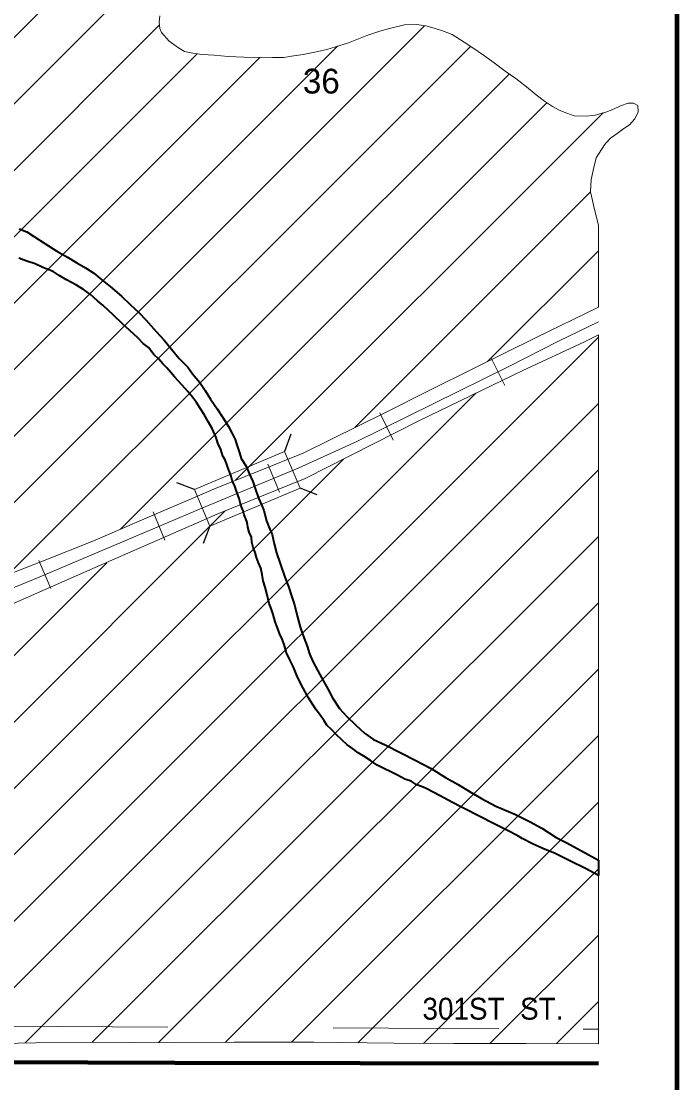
# Model space of a CAD drawing. Extents: x 467 to 471.45, y 2649.76 to 2653.71.
# Drawn here: x 470.483 to 470.879, y 2651.974 to 2652.616 of the extents above; entities that cross this region are included whole.
import ezdxf
from ezdxf.enums import TextEntityAlignment as Align

# ---------------------------------------------------------------- set-up
doc = ezdxf.new("R2010")
doc.units = 0
doc.header["$LTSCALE"] = 0.0068
doc.linetypes.add('MEDIUM_DASHED', pattern=[4.5, 3, -1.5])
for name, color, linetype, lineweight in [('12', 7, 'Continuous', 80), ('15', 7, 'MEDIUM_DASHED', 13), ('17', 7, 'Continuous', 13), ('21', 7, 'Continuous', 25), ('25', 7, 'Continuous', 13), ('48', 7, 'Continuous', 106)]:
    doc.layers.add(name, color=color, linetype=linetype, lineweight=lineweight)
doc.layers.add('45', color=7, linetype='Continuous')
doc.layers.add('49', color=7, linetype='Continuous')

msp = doc.modelspace()

# ---------------------------------------------------------------- linework, layer by layer
at = {"layer": '12'}
msp.add_lwpolyline([(469.465909, 2652.011174), (469.473106, 2652.010985), (469.594508, 2652.006061), (469.680492, 2652.000758), (469.751705, 2651.995644), (469.791098, 2651.991288), (469.838636, 2651.988447), (469.897348, 2651.985985), (470.025568, 2651.979167), (470.067803, 2651.977273), (470.144697, 2651.977841), (470.222348, 2651.979545), (470.315152, 2651.982197), (470.409659, 2651.985227), (470.470644, 2651.986364), (470.575947, 2651.985985), (470.687879, 2651.985795), (470.772917, 2651.985606), (470.831818, 2651.985795)], dxfattribs=at)
at = {"layer": '15'}
msp.add_line((470.822538, 2652.006439), (470.831818, 2652.006439), dxfattribs=at)
msp.add_lwpolyline([(470.464205, 2652.008333), (470.471591, 2652.008144), (470.822538, 2652.006439)], dxfattribs=at)
at = {"layer": '17'}
for p, q in [((470.767045, 2652.412121), (470.775189, 2652.395644)), ((470.699811, 2652.378977), (470.707765, 2652.3625)), ((470.632008, 2652.348106), (470.639015, 2652.331061)), ((470.562689, 2652.319129), (470.569886, 2652.302083)), ((470.49375, 2652.289773), (470.500947, 2652.272917))]:
    msp.add_line(p, q, dxfattribs=at)
msp.add_lwpolyline([(469.712311, 2651.948295), (469.791098, 2651.981818), (469.825, 2651.996402), (469.8875, 2652.022727), (469.947538, 2652.05), (470.006629, 2652.075), (470.070076, 2652.102083), (470.119129, 2652.122917), (470.1625, 2652.141288), (470.211932, 2652.162311), (470.259848, 2652.182576), (470.346212, 2652.21875), (470.436174, 2652.256061), (470.493939, 2652.279735), (470.544318, 2652.301136), (470.59072, 2652.320833), (470.650379, 2652.345644), (470.685795, 2652.361742), (470.732008, 2652.38447), (470.777652, 2652.407008), (470.807765, 2652.422348), (470.831818, 2652.434091)], dxfattribs=at)
msp.add_lwpolyline([(469.712311, 2651.948295), (469.791098, 2651.981818), (469.825, 2651.996402), (469.8875, 2652.022727), (469.947538, 2652.05), (470.006629, 2652.075), (470.070076, 2652.102083), (470.119129, 2652.122917), (470.1625, 2652.141288), (470.211932, 2652.162311), (470.259848, 2652.182576), (470.346212, 2652.21875), (470.436174, 2652.256061), (470.493939, 2652.279735), (470.544318, 2652.301136), (470.59072, 2652.320833), (470.650379, 2652.345644), (470.685795, 2652.361742), (470.732008, 2652.38447), (470.777652, 2652.407008), (470.807765, 2652.422348), (470.831818, 2652.434091)], dxfattribs=at)
at = {"layer": '21'}
for p, q in [((470.646023, 2652.366098), (470.642045, 2652.355682)), ((470.587689, 2652.332765), (470.577083, 2652.336742)), ((470.661932, 2652.329545), (470.651515, 2652.333523)), ((470.59697, 2652.310606), (470.592992, 2652.3))]:
    msp.add_line(p, q, dxfattribs=at)
at = {"layer": '21', "lineweight": 13}
msp.add_lwpolyline([(470.59697, 2652.310606), (470.651515, 2652.333523), (470.642045, 2652.355682), (470.587689, 2652.332765)], close=True, dxfattribs=at)
at = {"layer": '25'}
for p, q in [((469.991098, 2652.078409), (470.607197, 2652.694508)), ((469.919886, 2652.047348), (470.550758, 2652.67803)), ((470.061553, 2652.108712), (470.566667, 2652.613636)), ((470.341477, 2652.227841), (470.726705, 2652.613068)), ((470.272917, 2652.199432), (470.674242, 2652.600758)), ((470.40947, 2652.255682), (470.754545, 2652.600568)), ((470.132197, 2652.139205), (470.589394, 2652.596212)), ((470.20303, 2652.169697), (470.627273, 2652.593939)), ((470.475568, 2652.281629), (470.77803, 2652.584091)), ((470.542992, 2652.308712), (470.800758, 2652.566667)), ((470.6125, 2652.338258), (470.834659, 2652.560417)), ((470.684659, 2652.370265), (470.827083, 2652.512689)), ((470.764773, 2652.410038), (470.831818, 2652.477083)), ((470.403409, 2651.996402), (470.831818, 2652.424811)), ((470.831818, 2652.426136), (470.831818, 2651.997538)), ((470.361742, 2651.995076), (470.757765, 2652.390909)), ((470.444318, 2651.997159), (470.831818, 2652.384659)), ((470.319886, 2651.993182), (470.677841, 2652.351136)), ((470.485417, 2651.998106), (470.831818, 2652.344508)), ((470.27803, 2651.991667), (470.60625, 2652.319886)), ((470.525947, 2651.998485), (470.831818, 2652.304356)), ((470.235417, 2651.989205), (470.534848, 2652.288447)), ((470.565909, 2651.998295), (470.831818, 2652.264205)), ((470.60625, 2651.998295), (470.831818, 2652.224053)), ((470.646402, 2651.998485), (470.831818, 2652.183902)), ((470.686364, 2651.998106), (470.831818, 2652.143561)), ((470.726136, 2651.997727), (470.831818, 2652.103409)), ((470.766288, 2651.997727), (470.831818, 2652.063258)), ((470.806439, 2651.997727), (470.831818, 2652.023106))]:
    msp.add_line(p, q, dxfattribs=at)
at = {"layer": '25', "lineweight": 35}
msp.add_line((470.831818, 2652.108523), (470.831818, 2652.099242), dxfattribs=at)
at = {"layer": '25'}
for points in [[(470.835417, 2652.541098), (470.836364, 2652.542045), (470.839205, 2652.545076), (470.843182, 2652.547917), (470.847159, 2652.550947), (470.850568, 2652.55322), (470.853788, 2652.556818), (470.855871, 2652.560985), (470.855682, 2652.564962), (470.85303, 2652.566288), (470.849811, 2652.566288), (470.845265, 2652.564773), (470.84053, 2652.5625), (470.836364, 2652.560795), (470.829924, 2652.559091), (470.824432, 2652.558523), (470.817235, 2652.558712), (470.812689, 2652.560227), (470.808144, 2652.562121), (470.804167, 2652.564205), (470.799242, 2652.567614), (470.794129, 2652.571402), (470.788447, 2652.576136), (470.782008, 2652.58125), (470.775568, 2652.585606), (470.76875, 2652.59072), (470.762311, 2652.595265), (470.755871, 2652.599811), (470.750758, 2652.60322), (470.743371, 2652.607765), (470.738258, 2652.609848), (470.732576, 2652.611742), (470.727462, 2652.613068), (470.72197, 2652.613826), (470.714583, 2652.613636), (470.705492, 2652.611553), (470.699811, 2652.609848), (470.691856, 2652.607197), (470.680871, 2652.602841), (470.667803, 2652.598674), (470.660417, 2652.597159), (470.653409, 2652.595833), (470.646402, 2652.594697), (470.641667, 2652.593939), (470.634848, 2652.593939), (470.617614, 2652.594129), (470.608144, 2652.594508), (470.599621, 2652.595265), (470.592424, 2652.595833), (470.586742, 2652.596591), (470.581629, 2652.597538), (470.57803, 2652.599811), (470.572348, 2652.603788), (470.567803, 2652.609091), (470.566856, 2652.611553), (470.566477, 2652.615341), (470.566856, 2652.619129)], [(470.831818, 2652.492614), (470.829545, 2652.502083), (470.82822, 2652.507386), (470.827083, 2652.512689), (470.827462, 2652.520076), (470.828977, 2652.527462), (470.830492, 2652.533333), (470.835417, 2652.541098)], [(470.461742, 2652.276136), (470.495833, 2652.289394), (470.526326, 2652.301515), (470.561742, 2652.316856), (470.600758, 2652.333523), (470.653409, 2652.354735), (470.703598, 2652.379545), (470.728788, 2652.392235), (470.757197, 2652.40625), (470.79375, 2652.424432), (470.831818, 2652.442992), (470.831818, 2652.492614)], [(469.896402, 2652.019318), (469.928598, 2652.033902), (469.95928, 2652.046591), (469.994129, 2652.061364), (470.04072, 2652.080682), (470.088258, 2652.100947), (470.119508, 2652.113826), (470.16875, 2652.134848), (470.213826, 2652.153788), (470.262879, 2652.175189), (470.314962, 2652.196591), (470.355871, 2652.213826), (470.413636, 2652.238447), (470.477273, 2652.263447), (470.537879, 2652.289962), (470.601894, 2652.317992), (470.654545, 2652.339394), (470.723295, 2652.374242), (470.786174, 2652.404735), (470.823485, 2652.42197), (470.831818, 2652.426136)], [(470.831818, 2651.997538), (470.788068, 2651.997727), (470.744508, 2651.997727), (470.708144, 2651.997917), (470.659848, 2651.998485), (470.611742, 2651.998485), (470.575189, 2651.998106), (470.525758, 2651.998485), (470.491667, 2651.998106), (470.449811, 2651.997348)]]:
    msp.add_lwpolyline(points, dxfattribs=at)
at = {"layer": '25', "lineweight": 35}
for points in [[(470.481818, 2652.490341), (470.486364, 2652.488447), (470.491098, 2652.485417), (470.497348, 2652.481439), (470.504545, 2652.476894), (470.510985, 2652.473106), (470.516667, 2652.469697), (470.52197, 2652.466667), (470.526894, 2652.463447), (470.530682, 2652.460227), (470.536742, 2652.455492), (470.543561, 2652.449621), (470.549053, 2652.444318), (470.554167, 2652.439773), (470.558523, 2652.435038), (470.564583, 2652.42822), (470.569318, 2652.422917), (470.573864, 2652.417614), (470.578409, 2652.411932), (470.583712, 2652.406629), (470.586553, 2652.402652), (470.590909, 2652.397348), (470.594129, 2652.392614), (470.597348, 2652.387311), (470.601515, 2652.381439), (470.604924, 2652.376326), (470.608333, 2652.370833), (470.610417, 2652.366667), (470.612311, 2652.362879), (470.613447, 2652.359091), (470.614962, 2652.354924), (470.615909, 2652.351515), (470.618939, 2652.34678), (470.620833, 2652.342424), (470.622917, 2652.3375), (470.624432, 2652.333333), (470.626515, 2652.327462), (470.628409, 2652.323106), (470.629545, 2652.320076), (470.63125, 2652.313826), (470.632765, 2652.310227), (470.634659, 2652.305492), (470.635795, 2652.299811), (470.637311, 2652.294508), (470.639773, 2652.287311), (470.642235, 2652.279735), (470.644508, 2652.274053), (470.646402, 2652.268371), (470.648106, 2652.263068), (470.649811, 2652.25625), (470.651705, 2652.248864), (470.653788, 2652.243182), (470.655871, 2652.237879), (470.657197, 2652.233333), (470.65928, 2652.228788), (470.662311, 2652.223106), (470.66572, 2652.216856), (470.668561, 2652.211742), (470.671212, 2652.206818), (470.675379, 2652.200379), (470.679735, 2652.195455), (470.685038, 2652.190341), (470.69053, 2652.185417), (470.695833, 2652.181629), (470.70303, 2652.17822), (470.712879, 2652.173295), (470.721023, 2652.169129), (470.730682, 2652.164015), (470.739394, 2652.158523), (470.747159, 2652.154356), (470.753977, 2652.150189), (470.761174, 2652.145833), (470.769886, 2652.141288), (470.78125, 2652.136364), (470.79053, 2652.131818), (470.797727, 2652.127841), (470.80625, 2652.122348), (470.812311, 2652.119318), (470.821591, 2652.114205), (470.831818, 2652.108523)], [(470.556818, 2652.421023), (470.553409, 2652.424432), (470.548674, 2652.428788), (470.544129, 2652.433144), (470.538826, 2652.438068), (470.532576, 2652.443939), (470.529167, 2652.44678), (470.525, 2652.450568), (470.520644, 2652.453598), (470.516477, 2652.45625), (470.510417, 2652.45947), (470.506061, 2652.462121), (470.502273, 2652.464583), (470.496023, 2652.467045), (470.491477, 2652.469129), (470.486364, 2652.470833), (470.481629, 2652.472538)], [(470.831818, 2652.099242), (470.824053, 2652.103598), (470.814962, 2652.107955), (470.805682, 2652.112689), (470.798295, 2652.11572), (470.792045, 2652.118371), (470.785795, 2652.121591), (470.783144, 2652.123295), (470.776515, 2652.126705), (470.771591, 2652.129167), (470.766856, 2652.131629), (470.761364, 2652.13447), (470.757765, 2652.136174), (470.75303, 2652.138636), (470.748674, 2652.140909), (470.74375, 2652.143371), (470.738447, 2652.146212), (470.732765, 2652.149242), (470.726894, 2652.152273), (470.72178, 2652.154356), (470.71875, 2652.15625), (470.714773, 2652.157576), (470.710417, 2652.160038), (470.706439, 2652.161932), (470.702083, 2652.164015), (470.698106, 2652.166098), (470.694129, 2652.168939), (470.690152, 2652.171402), (470.686742, 2652.173485), (470.683144, 2652.176136), (470.679735, 2652.178598), (470.676705, 2652.181439), (470.673295, 2652.18447), (470.670644, 2652.187311), (470.667803, 2652.190152), (470.666098, 2652.192803), (470.663826, 2652.196023), (470.661364, 2652.199432), (470.659091, 2652.202841), (470.656629, 2652.206818), (470.654545, 2652.210417), (470.652083, 2652.215152), (470.649621, 2652.220265), (470.647538, 2652.225379), (470.645455, 2652.229735), (470.643371, 2652.233902), (470.641856, 2652.239015), (470.64072, 2652.242235), (470.639205, 2652.245644), (470.637879, 2652.249053), (470.636553, 2652.252652), (470.635227, 2652.257197), (470.634091, 2652.260795), (470.632955, 2652.263826), (470.631629, 2652.268939), (470.630492, 2652.273674), (470.629167, 2652.277462), (470.628598, 2652.28125), (470.627841, 2652.285227), (470.626326, 2652.288447), (470.625189, 2652.291667), (470.624432, 2652.294697), (470.623295, 2652.297727), (470.622348, 2652.300947), (470.622159, 2652.303977), (470.620833, 2652.306818), (470.619886, 2652.309848), (470.619508, 2652.312689), (470.61875, 2652.314962), (470.617803, 2652.317424), (470.617235, 2652.319886), (470.61572, 2652.323295), (470.614773, 2652.327273), (470.613068, 2652.331629), (470.612121, 2652.334659), (470.610606, 2652.338068), (470.609848, 2652.34072), (470.608523, 2652.344318), (470.607576, 2652.347159), (470.60625, 2652.350568), (470.604924, 2652.352841), (470.603598, 2652.356818), (470.601894, 2652.360795), (470.600758, 2652.364205), (470.598485, 2652.369508), (470.596212, 2652.373485), (470.593561, 2652.37803), (470.590909, 2652.382008), (470.589015, 2652.385417), (470.586553, 2652.388636), (470.583712, 2652.392045), (470.580303, 2652.395833), (470.575758, 2652.400758), (470.573485, 2652.403409), (470.571023, 2652.40625), (470.568561, 2652.408712), (470.566098, 2652.411553), (470.563258, 2652.414394), (470.559848, 2652.418561), (470.556818, 2652.421023)]]:
    msp.add_lwpolyline(points, dxfattribs=at)
at = {"layer": '48'}
msp.add_lwpolyline([(466.996591, 2649.824242), (466.996591, 2653.706818), (470.879167, 2653.706818), (470.879167, 2649.824242)], close=True, dxfattribs=at)

# ---------------------------------------------------------------- texts
at = {"layer": '45'}
msp.add_text('36', height=0.01496, dxfattribs=at).set_placement((470.664394, 2652.572159), align=Align.CENTER)
at = {"layer": '49', "width": 0.95}
msp.add_text('301ST  ST.', height=0.01326, dxfattribs=at).set_placement((470.768087, 2652.012121), align=Align.CENTER)

doc.saveas('drawing.dxf')
